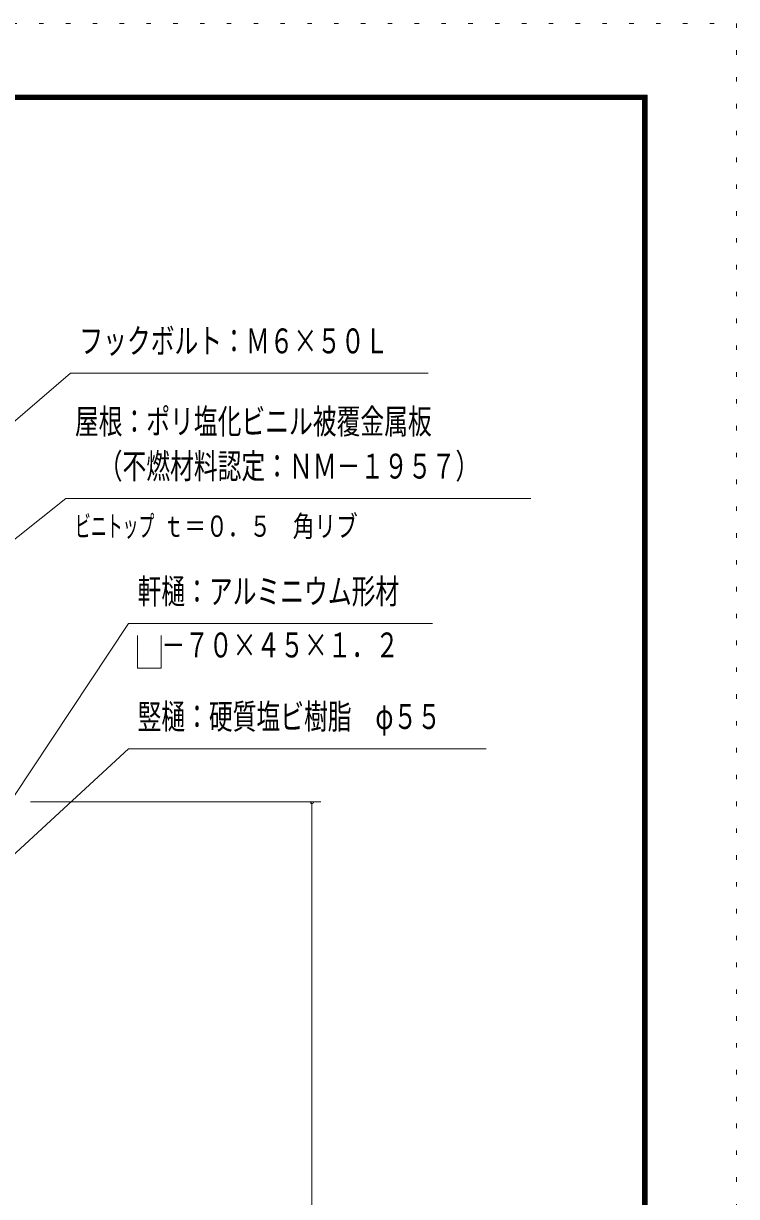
# Model space of a CAD drawing. Units: millimetres, scale not verified. Extents: x -22929 to 22939, y -10500 to 10500.
# Drawn here: x 18952 to 22939, y 3942 to 10500 of the extents above; entities that cross this region are included whole.
import ezdxf
from ezdxf.enums import TextEntityAlignment as Align

# ---------------------------------------------------------------- set-up
doc = ezdxf.new("R2010")
doc.units = ezdxf.units.MM
doc.header["$LTSCALE"] = 50
doc.linetypes.add('USER4', pattern=[3, 0.5, -2.5])
for name, color, linetype, lineweight in [('0-A_2-52DIM', 3, 'Continuous', 18), ('0-C_F-F1PAPER', 5, 'Continuous', 18), ('0-D_F-E_J_ADD', 5, 'USER4', 18)]:
    doc.layers.add(name, color=color, linetype=linetype, lineweight=lineweight)
doc.styles.add('ＭＳ ゴシック', font='')
doc.styles.get('ＭＳ ゴシック').set_extended_font_data('MS Gothic')

msp = doc.modelspace()

# ---------------------------------------------------------------- linework, layer by layer
at = {"layer": '0-A_2-52DIM'}
for p, q in [((19589.46, 7078.87), (19589.46, 6894.93)), ((20614.46, 6148.3), (18991.24, 6148.3)), ((20574.45, 6148.3), (20554.45, 6148.3)), ((20564.45, -775.07), (20564.45, 6148.3))]:
    msp.add_line(p, q, dxfattribs=at)
for points in [[(17705.41, 7248.33), (19214.32, 8544.93), (21214.32, 8544.93)], [(21789.45, 7844.93), (19189.45, 7844.93), (18248.56, 7097.53)], [(18894.58, 6172.44), (19539.45, 7144.93), (21239.46, 7144.93)], [(19589.46, 6894.93), (19721.1, 6894.93), (19721.1, 7078.87)], [(21539.46, 6444.93), (19539.45, 6444.93), (18839.04, 5798.04)]]:
    msp.add_lwpolyline(points, dxfattribs=at)
msp.add_arc((20564.45, 6148.3), 10, 180, 0, dxfattribs=at)
at = {"layer": '0-C_F-F1PAPER'}
for points in [[(22438.96, -10000), (-6261.04, -10000), (-6261.04, 10100), (22438.96, 10100)], [(22436.46, -9997.5), (-6258.54, -9997.5), (-6258.54, 10097.5), (22436.46, 10097.5)], [(22433.96, -9995), (22433.96, 10095), (-6256.04, 10095), (-6256.04, -9995)], [(22431.46, -9992.5), (-6253.54, -9992.5), (-6253.54, 10092.5), (22431.46, 10092.5)], [(22428.96, -9990), (22428.96, 10090), (-6251.04, 10090), (-6251.04, -9990)], [(22426.46, -9987.5), (-6248.54, -9987.5), (-6248.54, 10087.5), (22426.46, 10087.5)], [(22423.96, -9985), (22423.96, 10085), (-6246.04, 10085), (-6246.04, -9985)], [(22421.46, -9982.5), (-6243.54, -9982.5), (-6243.54, 10082.5), (22421.46, 10082.5)], [(22418.96, -9980), (-6241.04, -9980), (-6241.04, 10080), (22418.96, 10080)], [(22416.46, -9977.5), (-6238.54, -9977.5), (-6238.54, 10077.5), (22416.46, 10077.5)], [(22413.96, -9975), (22413.96, 10075), (-6236.04, 10075), (-6236.04, -9975)]]:
    msp.add_lwpolyline(points, close=True, dxfattribs=at)
at = {"layer": '0-D_F-E_J_ADD'}
msp.add_lwpolyline([(22938.96, -10500), (-6761.04, -10500), (-6761.04, 10500), (22938.96, 10500)], close=True, dxfattribs=at)

# ---------------------------------------------------------------- texts
at = {"layer": '0-A_2-52DIM', "color": 7, "style": 'ＭＳ ゴシック'}
for s, height, width, p in [('フックボルト：Ｍ６×５０Ｌ', 139.3, 0.7, (19264.32, 8613.93)), ('屋根：ポリ塩化ビニル被覆金属板', 139.3, 0.7, (19239.45, 8163.93)), ('\u3000（不燃材料認定：ＮＭ－１９５７）', 139.3, 0.7, (19239.45, 7913.93)), ('ビニトップ ', 118.4, 0.55, (19239.45, 7594.93)), ('ｔ＝０．５\u3000角リブ', 118.4, 0.75, (19730.66, 7594.93)), ('軒樋：アルミニウム形材', 139.3, 0.7, (19589.46, 7213.93)), ('\u3000－７０×４５×１．２', 139.3, 0.7, (19589.45, 6913.93)), ('竪樋：硬質塩ビ樹脂\u3000φ５５', 139.3, 0.7, (19589.46, 6513.93))]:
    msp.add_text(s, height=height, dxfattribs=dict(at, width=width)).set_placement(p, align=Align.BOTTOM_LEFT)

doc.saveas('drawing.dxf')
